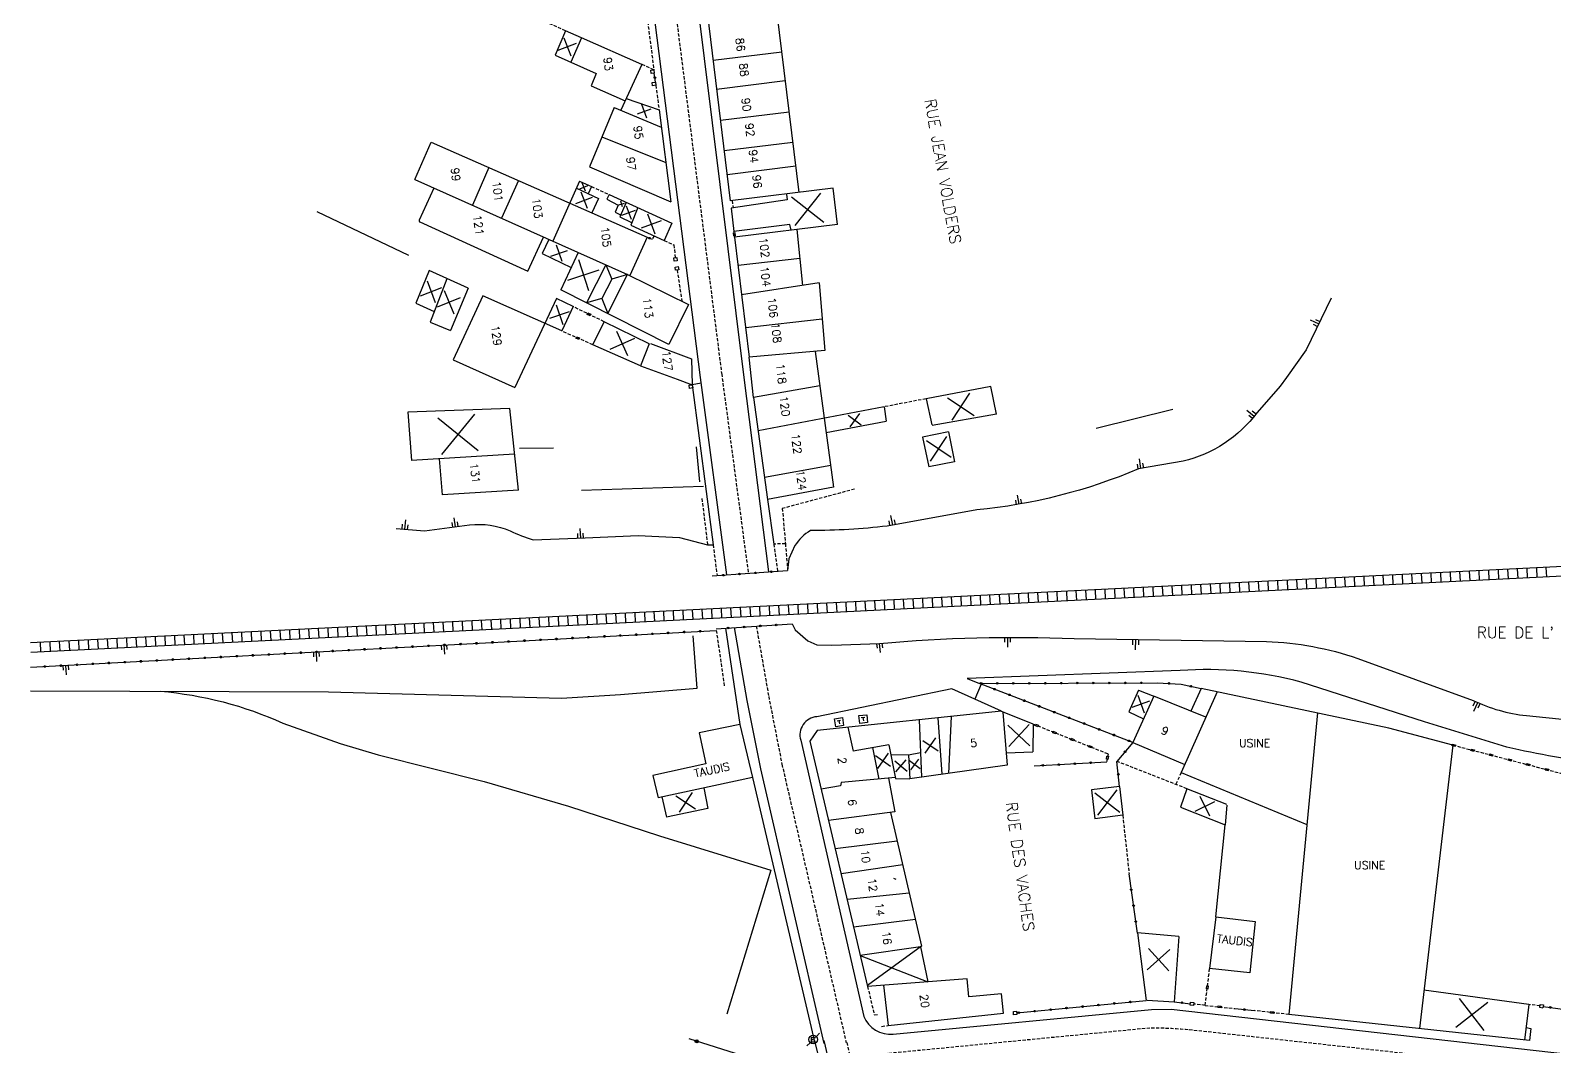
# Model space of a CAD drawing. Header units: millimetres. Extents: x 114000 to 115000, y 124000 to 125000.
# Drawn here: x 114017 to 114255, y 124570.5 to 124729.2 of the extents above; entities that cross this region are included whole.
import ezdxf
from ezdxf.enums import TextEntityAlignment as Align

# ---------------------------------------------------------------- set-up
doc = ezdxf.new("R2010")
doc.units = ezdxf.units.MM
doc.linetypes.add('DASHED', pattern=[0.75, 0.5, -0.25])
doc.layers.get('0').update_dxf_attribs({"linetype": 'CONTINUOUS'})
for name, color, linetype in [('W0001', 6, 'DASHED'), ('W0008', 7, 'CONTINUOUS'), ('W0100', 7, 'CONTINUOUS'), ('W0112', 1, 'DASHED'), ('W0211', 2, 'CONTINUOUS'), ('W0310', 3, 'CONTINUOUS'), ('W0322', 7, 'CONTINUOUS'), ('W0471', 7, 'CONTINUOUS'), ('W0700', 7, 'CONTINUOUS'), ('W0989', 7, 'CONTINUOUS'), ('W0991', 7, 'CONTINUOUS')]:
    doc.layers.add(name, color=color, linetype=linetype)
doc.styles.get("Standard").update_dxf_attribs({"font": 'romans.shx', "width": 0.85})

# ---------------------------------------------------------------- blocks, each defined once
blk = doc.blocks.new('t322o')
at = {"color": 0, "linetype": 'Continuous'}
for radius in [0.25, 0.15]:
    blk.add_circle((0, 0), radius, dxfattribs=at)
blk = doc.blocks.new('T471')
for p, q in [((-0.333334, 0.333334), (-0.333334, -0.333334)), ((-0.333334, 0.333334), (0.333334, 0.333334)), ((-0.333334, 0), (0, 0)), ((0.500001, 0.500001), (1.000002, 1.000002)), ((-0.500001, -0.500001), (-1.000002, -1.000002)), ((-0.333334, -0.333334), (0.333334, -0.333334))]:
    blk.add_line(p, q)
blk.add_ellipse((0, 0), major_axis=(0.471405, 0.471405), ratio=1, start_param=5.4977871438, end_param=11.780972451)

msp = doc.modelspace()

# ---------------------------------------------------------------- linework, layer by layer
at = {"layer": 'W0001'}
for points in [[(114129.14, 124644.6), (114125.02, 124675.44), (114117.96, 124730.93), (114115.64, 124750.08)], [(114130.37, 124636.14), (114132.3, 124625.16), (114134.37, 124614.57), (114144.4, 124571.12)], [(114144.49, 124571.11), (114152.94, 124535.67), (114159.95, 124510.19), (114166.64, 124486.32), (114171.23, 124469.95), (114174.92, 124454.6), (114177.73, 124438.91), (114180.51, 124422.15), (114183.27, 124405.53), (114185.06, 124394.74), (114186.17, 124385.81), (114186.86, 124374.05), (114188.29, 124340.88), (114192.07, 124245.58), (114193.87, 124173.39), (114194.16, 124160.56), (114194.68, 124145.56), (114195.43, 124136.5), (114196.09, 124119.91), (114198.21, 124114.41), (114199.52, 124110.54), (114203.92, 124098.7)]]:
    msp.add_lwpolyline(points, dxfattribs=at)
msp.add_lwpolyline([(114453.11, 124545.72), (114406.2, 124539.21), (114371.69, 124534.81), (114369.49, 124535.09), (114367.83, 124535.2), (114332.91, 124542.76, -0.036179), (114325.23, 124544.2), (114277.84, 124561.92), (114271.7, 124564.25, 0.017074), (114265.58, 124565.66), (114197.8, 124573.09, 0.020478), (114191.85, 124573.35), (114144.93, 124568.79, 0.455282)], format="xyb", dxfattribs=at)
at = {"layer": 'W0008'}
for points in [[(114125.77, 124644.15), (114121.65, 124675), (114114.59, 124730.52), (114112.09, 124750)], [(114118.88, 124750), (114119.75, 124745), (114128.43, 124675), (114132.26, 124644.61)], [(114121.77, 124674.1), (114120.35, 124673.87)], [(114120.35, 124673.87), (114123.62, 124648.85)], [(114195.44, 124670), (114183.46, 124667.04)], [(114132.13, 124655.94), (114133.1, 124648.96)], [(114125.54, 124635.83), (114127.8, 124620.79)], [(114126.91, 124635.92), (114128.91, 124624.53), (114131, 124613.85), (114140.9, 124570.94)], [(114165.48, 124627.1), (114164.49, 124624.73)], [(114129.75, 124612.5), (114139.51, 124570.97)]]:
    msp.add_lwpolyline(points, dxfattribs=at)
for points in [[(114444.39, 124546.01), (114448.3, 124546.41, 0.492871), (114449.95, 124547.97), (114454.49, 124574.79), (114460.94, 124618.23, 0.265429), (114459.73, 124619.77), (114448.22, 124621.47), (114444.48, 124621.6), (114435.51, 124621.4), (114377.32, 124618.7, -0.06677), (114375.17, 124619.4), (114373.52, 124619.75), (114262.52, 124614.72, -0.03231), (114247.61, 124617.24), (114234.74, 124621.2), (114215.49, 124627.39, 0.085141), (114196.59, 124629.2), (114163.31, 124627.94), (114165.24, 124627.19)], [(114037.32, 124625.98, -0.085334), (114056.42, 124620.98), (114065.37, 124617.8), (114071.28, 124616.06), (114087.84, 124611.87), (114101.02, 124608.03), (114115.23, 124603.4), (114132.65, 124598), (114125.79, 124575.52)], [(114168.67, 124622.86), (114164.5, 124624.73), (114160.92, 124626.34), (114139.83, 124622, 0.481551), (114137.31, 124618.31), (114147.14, 124575.17, 0.332921), (114151.77, 124572.42), (114192.1, 124576.24), (114195.18, 124576.28), (114265.5, 124568.33, -0.102259), (114272.84, 124566.12), (114296.85, 124557.13), (114325.2, 124546.73, 0.074822), (114335.22, 124544.49)]]:
    msp.add_lwpolyline(points, format="xyb", dxfattribs=at)
at = {"layer": 'W0008', "flags": 128}
msp.add_lwpolyline([(114181.6, 124395.07), (114174.69, 124436.66, 0.0136), (114171.09, 124456.43, 0.0086), (114168.08, 124468.76), (114155.06, 124515.2, -0.0048), (114149.86, 124534.29, -0.0059), (114145.36, 124552.72), (114140.99, 124571.4)], format="xyb", dxfattribs=at)
at = {"layer": 'W0100'}
for p, q in [((114142.59, 124621.66), (114143.82, 124621.85)), ((114142.78, 124620.43), (114142.59, 124621.66)), ((114144.01, 124620.62), (114142.78, 124620.43)), ((114142.99, 124621.37), (114143.53, 124621.46)), ((114143.26, 124621.41), (114143.34, 124620.87)), ((114143.82, 124621.85), (114144.01, 124620.62)), ((114146.37, 124622.16), (114147.61, 124622.31)), ((114146.52, 124620.91), (114146.37, 124622.16)), ((114147.76, 124621.07), (114146.52, 124620.91)), ((114146.76, 124621.85), (114147.3, 124621.92)), ((114147.03, 124621.88), (114147.1, 124621.34)), ((114147.61, 124622.31), (114147.76, 124621.07))]:
    msp.add_line(p, q, dxfattribs=at)
for points in [[(114120.92, 124746.67), (114126.29, 124702.58)], [(114131.62, 124748.01), (114137.02, 124703.9)], [(114100.58, 124729.16), (114098.94, 124725.34)], [(114103.05, 124728.07), (114100.58, 124729.16)], [(114103.05, 124728.07), (114101.38, 124724.26)], [(114112.48, 124723.9), (114103.05, 124728.07)], [(114098.94, 124725.34), (114105.38, 124722.5)], [(114134.34, 124725.83), (114123.62, 124724.51)], [(114112.48, 124723.9), (114109.2, 124716.74)], [(114105.38, 124722.5), (114104.55, 124720.55)], [(114104.55, 124720.55), (114109.87, 124718.2)], [(114134.89, 124721.32), (114124.17, 124720)], [(114110.04, 124718.56), (114115.17, 124716.8)], [(114108.17, 124717.17), (114104.32, 124707.93)], [(114108.17, 124717.17), (114115.52, 124714.09)], [(114115.17, 124716.8), (114117.02, 124702.46)], [(114135.48, 124716.46), (114124.76, 124715.15)], [(114077.04, 124705.92), (114079.59, 124711.77)], [(114079.59, 124711.77), (114113.3, 124696.94)], [(114106.26, 124712.58), (114116.23, 124708.6)], [(114136.07, 124711.7), (114125.34, 124710.39)], [(114077.04, 124705.92), (114110.24, 124691.08)], [(114088.61, 124707.8), (114086.02, 124701.91)], [(114104.32, 124707.93), (114117.02, 124702.46)], [(114136.52, 124707.99), (114125.8, 124706.66)], [(114080.02, 124704.59), (114077.71, 124699.58)], [(114093.21, 124705.78), (114090.57, 124699.87)], [(114102.76, 124705.67), (114098.6, 124696.28)], [(114102.27, 124704.56), (114105.7, 124702.97)], [(114102.76, 124705.67), (114104.61, 124704.82)], [(114104.61, 124704.82), (114104.13, 124703.7)], [(114107.39, 124703.56), (114107.01, 124702.83)], [(114107.39, 124703.56), (114117.2, 124699.09)], [(114142.38, 124704.56), (114126.29, 124702.58)], [(114135.11, 124703.66), (114135.21, 124702.74)], [(114143.05, 124698.9), (114142.38, 124704.56)], [(114105.7, 124702.97), (114104.7, 124700.73)], [(114107.01, 124702.83), (114108.79, 124701.91)], [(114108.46, 124701.17), (114108.31, 124700.84)], [(114108.79, 124701.91), (114108.46, 124701.17)], [(114110.04, 124702.35), (114109.06, 124700.11)], [(114111.85, 124701.53), (114110.75, 124698.81)], [(114135.21, 124702.74), (114126.43, 124701.47)], [(114126.43, 124701.47), (114126.87, 124697.82)], [(114077.83, 124699.29), (114094.67, 124691.63)], [(114108.31, 124700.84), (114109.18, 124700.4)], [(114109.06, 124700.11), (114110.9, 124699.2)], [(114110.75, 124698.81), (114115.99, 124696.4)], [(114117.2, 124699.09), (114115.99, 124696.4)], [(114135.63, 124698.89), (114126.87, 124697.82)], [(114143.05, 124698.9), (114126.98, 124696.93)], [(114135.79, 124698.01), (114135.63, 124698.89)], [(114094.67, 124691.63), (114097.15, 124696.93)], [(114097.98, 124696.53), (114096.93, 124694.36)], [(114113.3, 124696.94), (114110.59, 124690.92)], [(114126.98, 124696.93), (114129.27, 124678.19)], [(114136.7, 124698.12), (114137.57, 124689.39)], [(114096.93, 124694.36), (114101.45, 124692.17)], [(114102.55, 124694.52), (114099.82, 124688.7)], [(114079.28, 124691.69), (114077.19, 124686.62)], [(114085.35, 124688.93), (114079.28, 124691.69)], [(114106.84, 124692.6), (114103.87, 124686.64)], [(114106.84, 124692.6), (114107.78, 124690.35)], [(114137.15, 124693.59), (114127.52, 124692.49)], [(114082.04, 124690.43), (114079.43, 124683.66)], [(114107.78, 124690.35), (114106.23, 124687.32)], [(114107.19, 124684.97), (114110.24, 124691.08)], [(114110.24, 124691.08), (114107.78, 124690.35)], [(114110.24, 124691.08), (114119.76, 124686.42)], [(114140.18, 124689.8), (114128.08, 124687.91)], [(114140.18, 124689.8), (114141.08, 124679.19)], [(114085.35, 124688.93), (114082.62, 124682.33)], [(114087.66, 124687.73), (114083.02, 124677.76)], [(114099.98, 124682.26), (114087.66, 124687.73)], [(114099.18, 124687.34), (114092.65, 124673.43)], [(114101.75, 124686.08), (114099.18, 124687.34)], [(114116.69, 124680.16), (114099.82, 124688.7)], [(114106.23, 124687.32), (114103.87, 124686.64)], [(114106.23, 124687.32), (114107.19, 124684.97)], [(114077.19, 124686.62), (114080.07, 124685.33)], [(114101.75, 124686.08), (114099.98, 124682.26)], [(114119.76, 124686.42), (114116.69, 124680.16)], [(114079.43, 124683.66), (114082.62, 124682.33)], [(114104.84, 124680.11), (114106.58, 124683.71)], [(114113.62, 124680.26), (114106.58, 124683.71)], [(114140.66, 124684.09), (114128.71, 124682.75)], [(114112.29, 124676.8), (114104.84, 124680.11)], [(114113.62, 124680.26), (114112.29, 124676.8)], [(114113.83, 124680.31), (114120.23, 124677.91)], [(114083.02, 124677.76), (114092.65, 124673.43)], [(114120.23, 124677.91), (114120.35, 124673.87)], [(114141.08, 124679.19), (114129.27, 124678.19)], [(114129.92, 124671.87), (114129.27, 124678.19)], [(114139.56, 124679.06), (114142.45, 124657.85)], [(114112.29, 124676.8), (114118.02, 124674.72)], [(114118.02, 124674.72), (114120.35, 124673.87)], [(114140.29, 124673.67), (114129.92, 124671.87)], [(114167.01, 124673.59), (114156.88, 124671.66)], [(114167.91, 124669.24), (114167.01, 124673.59)], [(114091.86, 124670.16), (114075.96, 124669.57)], [(114093.2, 124657.39), (114091.86, 124670.16)], [(114129.92, 124671.87), (114132.13, 124655.94)], [(114150.32, 124670.41), (114130.65, 124666.67)], [(114150.32, 124670.41), (114150.66, 124668.19)], [(114156.88, 124671.66), (114157.8, 124667.58)], [(114075.96, 124669.57), (114076.52, 124662.03)], [(114150.67, 124668.12), (114141.29, 124666.37)], [(114167.91, 124669.24), (114157.82, 124667.48)], [(114160.38, 124666.49), (114156.35, 124665.68)], [(114156.35, 124665.68), (114157.3, 124661.03)], [(114160.38, 124666.49), (114161.32, 124661.83)], [(114092.61, 124663.02), (114076.52, 124662.03)], [(114081.36, 124656.68), (114080.91, 124662.3)], [(114141.99, 124661.22), (114131.65, 124659.39)], [(114161.32, 124661.83), (114157.3, 124661.03)], [(114093.2, 124657.39), (114081.36, 124656.68)], [(114142.45, 124657.85), (114132.13, 124655.94)], [(114190.06, 124626.13), (114188.54, 124622.75)], [(114192.47, 124625.2), (114189.19, 124617.99)], [(114190.06, 124626.13), (114192.47, 124625.2)], [(114200.57, 124621.92), (114192.47, 124625.2)], [(114202.33, 124625.88), (114196.71, 124613.26)], [(114199.83, 124626.41), (114198.24, 124622.86)], [(114229.15, 124620.23), (114199.83, 124626.41)], [(114168.67, 124622.86), (114139.86, 124619.84)], [(114173.61, 124620.85), (114168.57, 124622.85)], [(114168.88, 124622.72), (114169.57, 124614.4)], [(114188.54, 124622.75), (114190.85, 124621.65)], [(114218.01, 124622.58), (114213.57, 124575.48)], [(114127.8, 124620.79), (114121.45, 124619.48)], [(114127.8, 124620.79), (114129.75, 124612.5)], [(114144.65, 124620.34), (114145.5, 124616.62)], [(114155.79, 124621.51), (114156.17, 124612.56)], [(114158.72, 124621.81), (114159.35, 124613)], [(114160.79, 124622.03), (114160.41, 124613.14)], [(114173.61, 124620.85), (114173.56, 124616.53)], [(114239.14, 124617.57), (114229.15, 124620.23)], [(114121.45, 124619.48), (114122.47, 124614.65)], [(114139.86, 124619.84), (114138.73, 124618.18)], [(114138.73, 124618.18), (114147.75, 124579.86)], [(114189.19, 124617.99), (114197.28, 124614.53)], [(114151.05, 124617.62), (114145.5, 124616.62)], [(114148.52, 124617.17), (114149.52, 124612.25)], [(114151.05, 124617.62), (114152.13, 124612.33)], [(114154.15, 124616), (114151.38, 124616.03)], [(114156.01, 124616.33), (114154.15, 124616)], [(114154.15, 124616), (114154.36, 124612.31)], [(114169.41, 124616.37), (114173.56, 124616.53)], [(114239.14, 124617.57), (114233.93, 124573.27)], [(114122.47, 124614.65), (114114.23, 124612.8)], [(114169.57, 124614.4), (114154.36, 124612.31)], [(114196.71, 124613.26), (114216.37, 124605.15)], [(114114.23, 124612.8), (114115.02, 124609.33)], [(114129.75, 124612.5), (114115.02, 124609.33)], [(114122.17, 124610.87), (114122.81, 124607.66)], [(114143.5, 124611.19), (114140.49, 124610.69)], [(114143.64, 124611.7), (114143.5, 124611.19)], [(114152.1, 124612.49), (114143.64, 124611.7)], [(114151, 124612.39), (114152.02, 124607.12)], [(114152.13, 124612.33), (114154.36, 124612.31)], [(114187.12, 124611.09), (114182.7, 124610.55)], [(114187.12, 124611.09), (114187.6, 124606.61)], [(114197.61, 124610.74), (114196.61, 124607.88)], [(114203.84, 124608.29), (114197.61, 124610.74)], [(114115.61, 124609.46), (114116.34, 124606.29)], [(114182.7, 124610.55), (114183.26, 124606.06)], [(114122.81, 124607.66), (114116.34, 124606.29)], [(114152.02, 124607.12), (114141.64, 124605.8)], [(114151.34, 124607.03), (114156.19, 124586.12)], [(114187.6, 124606.61), (114183.26, 124606.06)], [(114196.61, 124607.88), (114203.59, 124605.09)], [(114203.84, 124608.17), (114203.59, 124605.09)], [(114142.67, 124601.41), (114152.37, 124602.6)], [(114153.23, 124598.86), (114143.6, 124597.46)], [(114151.79, 124596.76), (114152.18, 124596.6)], [(114154.26, 124594.43), (114144.55, 124593.45)], [(114155.21, 124590.33), (114145.57, 124589.1)], [(114202.16, 124590.71), (114201.17, 124582.63)], [(114202.16, 124590.71), (114208.31, 124590.02)], [(114208.31, 124590.02), (114207.46, 124581.97)], [(114189.89, 124588.22), (114191.27, 124577.68)], [(114196.37, 124587.67), (114189.89, 124588.22)], [(114196.37, 124587.67), (114195.62, 124577.47)], [(114156.02, 124586.03), (114146.61, 124584.69)], [(114146.61, 124584.69), (114157.15, 124580.56)], [(114156.19, 124586.12), (114147.72, 124579.98)], [(114156.02, 124586.03), (114157.15, 124580.56)], [(114207.46, 124581.97), (114201.17, 124582.63)], [(114163.29, 124581.02), (114147.75, 124579.86)], [(114150.23, 124580.04), (114150.98, 124573.73)], [(114163.58, 124578.25), (114163.29, 124581.02)], [(114168.69, 124578.71), (114163.58, 124578.25)], [(114168.96, 124575.7), (114168.69, 124578.71)], [(114191.43, 124577.69), (114195.62, 124577.47)], [(114251.04, 124577.04), (114234.64, 124579.27)], [(114150.98, 124573.73), (114168.96, 124575.7)], [(114251.12, 124571.4), (114213.57, 124575.48)], [(114251.04, 124577.04), (114250.35, 124571.48)], [(114250.59, 124573.44), (114251.34, 124573.28)], [(114251.34, 124573.28), (114251.12, 124571.4)]]:
    msp.add_lwpolyline(points, dxfattribs=at)
msp.add_arc((114077.91, 124699.49), 0.217, 155.6027, 248.5582, dxfattribs=at)
at = {"layer": 'W0112'}
for p, q in [((114113.87, 124723), (114114.37, 124723.06)), ((114113.94, 124722.5), (114113.87, 124723)), ((114114.43, 124722.56), (114113.94, 124722.5)), ((114114.37, 124723.06), (114114.43, 124722.56)), ((114114.12, 124721.07), (114114.62, 124721.13)), ((114114.18, 124720.57), (114114.12, 124721.07)), ((114114.68, 124720.64), (114114.18, 124720.57)), ((114114.62, 124721.13), (114114.68, 124720.64)), ((114126.78, 124697.6), (114127.02, 124697.63)), ((114126.84, 124697.1), (114126.78, 124697.6)), ((114127.08, 124697.13), (114126.84, 124697.1)), ((114127.02, 124697.63), (114127.08, 124697.13)), ((114117.47, 124693.67), (114117.97, 124693.73)), ((114117.53, 124693.18), (114117.47, 124693.67)), ((114118.03, 124693.24), (114117.53, 124693.18)), ((114117.69, 124692.25), (114118.18, 124692.32)), ((114117.76, 124691.75), (114117.69, 124692.25)), ((114118.25, 124691.83), (114117.76, 124691.75)), ((114117.97, 124693.73), (114118.03, 124693.24)), ((114118.18, 124692.32), (114118.25, 124691.83)), ((114103.95, 124684.86), (114104.06, 124685.09)), ((114104.4, 124684.64), (114103.95, 124684.86)), ((114104.06, 124685.09), (114104.51, 124684.87)), ((114104.51, 124684.87), (114104.4, 124684.64)), ((114102.19, 124681.14), (114102.3, 124681.37)), ((114102.65, 124680.94), (114102.19, 124681.14)), ((114102.3, 124681.37), (114102.75, 124681.17)), ((114102.75, 124681.17), (114102.65, 124680.94)), ((114119.86, 124673.79), (114120.35, 124673.87)), ((114119.94, 124673.29), (114119.86, 124673.79)), ((114120.43, 124673.37), (114119.94, 124673.29)), ((114120.35, 124673.87), (114120.43, 124673.37)), ((114173.87, 124620.61), (114173.96, 124620.84)), ((114174.34, 124620.42), (114173.87, 124620.61)), ((114173.96, 124620.84), (114174.43, 124620.66)), ((114174.43, 124620.66), (114174.34, 124620.42)), ((114176.66, 124619.5), (114176.75, 124619.73)), ((114177.13, 124619.32), (114176.66, 124619.5)), ((114176.75, 124619.73), (114177.22, 124619.55)), ((114177.22, 124619.55), (114177.13, 124619.32)), ((114179.45, 124618.4), (114179.54, 124618.63)), ((114179.91, 124618.21), (114179.45, 124618.4)), ((114179.54, 124618.63), (114180.01, 124618.44)), ((114180.01, 124618.44), (114179.91, 124618.21)), ((114182.24, 124617.29), (114182.33, 124617.52)), ((114182.7, 124617.11), (114182.24, 124617.29)), ((114182.33, 124617.52), (114182.79, 124617.34)), ((114182.79, 124617.34), (114182.7, 124617.11)), ((114185.04, 124615.36), (114185.12, 124615.85)), ((114185.12, 124615.85), (114185.37, 124615.81)), ((114185.37, 124615.81), (114185.29, 124615.32)), ((114239.07, 124617.45), (114239.13, 124617.7)), ((114239.55, 124617.33), (114239.07, 124617.45)), ((114239.13, 124617.7), (114239.62, 124617.57)), ((114239.62, 124617.57), (114239.55, 124617.33)), ((114241.97, 124616.7), (114242.04, 124616.94)), ((114242.46, 124616.57), (114241.97, 124616.7)), ((114242.04, 124616.94), (114242.52, 124616.81)), ((114242.52, 124616.81), (114242.46, 124616.57)), ((114244.88, 124615.94), (114244.94, 124616.18)), ((114245.36, 124615.81), (114244.88, 124615.94)), ((114244.94, 124616.18), (114245.42, 124616.06)), ((114245.42, 124616.06), (114245.36, 124615.81)), ((114247.78, 124615.18), (114247.84, 124615.43)), ((114247.84, 124615.43), (114248.33, 124615.3)), ((114185.29, 124615.32), (114185.04, 124615.36)), ((114248.26, 124615.06), (114247.78, 124615.18)), ((114248.33, 124615.3), (114248.26, 124615.06)), ((114250.68, 124614.43), (114250.74, 124614.67)), ((114251.16, 124614.3), (114250.68, 124614.43)), ((114250.74, 124614.67), (114251.23, 124614.54)), ((114251.23, 124614.54), (114251.16, 124614.3)), ((114253.58, 124613.67), (114253.65, 124613.91)), ((114254.07, 124613.54), (114253.58, 124613.67)), ((114253.65, 124613.91), (114254.13, 124613.79)), ((114254.13, 124613.79), (114254.07, 124613.54)), ((114200.66, 124579.46), (114200.72, 124579.96)), ((114200.72, 124579.96), (114200.97, 124579.93)), ((114200.97, 124579.93), (114200.91, 124579.43)), ((114198.14, 124576.91), (114198.2, 124577.4)), ((114198.2, 124577.4), (114198.69, 124577.35)), ((114198.69, 124577.35), (114198.64, 124576.85)), ((114200.91, 124579.43), (114200.66, 124579.46)), ((114170.52, 124575.92), (114171.01, 124575.97)), ((114170.56, 124575.42), (114170.52, 124575.92)), ((114171.06, 124575.47), (114170.56, 124575.42)), ((114171.01, 124575.97), (114171.06, 124575.47)), ((114198.64, 124576.85), (114198.14, 124576.91)), ((114202.48, 124576.56), (114202.51, 124576.81)), ((114202.98, 124576.51), (114202.48, 124576.56)), ((114202.51, 124576.81), (114203, 124576.75)), ((114203, 124576.75), (114202.98, 124576.51)), ((114210.69, 124575.67), (114210.71, 124575.92)), ((114211.18, 124575.61), (114210.69, 124575.67)), ((114210.71, 124575.92), (114211.21, 124575.86)), ((114211.21, 124575.86), (114211.18, 124575.61)), ((114252.75, 124576.55), (114252.82, 124577.05)), ((114253.24, 124576.48), (114252.75, 124576.55)), ((114252.82, 124577.05), (114253.31, 124576.98)), ((114253.31, 124576.98), (114253.24, 124576.48))]:
    msp.add_line(p, q, dxfattribs=at)
for points in [[(114110.69, 124750), (114111.39, 124746.2), (114114.37, 124723.06)], [(114100.58, 124729.16), (114089.48, 124734.07)], [(114114.37, 124723.06), (114112.48, 124723.9)], [(114114.68, 124720.64), (114115.17, 124716.8)], [(114104.61, 124704.82), (114107.39, 124703.56)], [(114126.58, 124702.61), (114126.73, 124701.51)], [(114114.42, 124697.12), (114114.09, 124696.59)], [(114115.99, 124696.4), (114117.48, 124695.71), (114117.72, 124693.7)], [(114126.98, 124696.93), (114126.87, 124697.82)], [(114118.01, 124691.79), (114118.72, 124686.97)], [(114106.58, 124683.71), (114101.75, 124686.08)], [(114104.84, 124680.11), (114099.98, 124682.26)], [(114156.88, 124671.66), (114150.32, 124670.41)], [(114121.86, 124656.08), (114122.76, 124648.87)], [(114145.72, 124657.55), (114134.43, 124654.53), (114134.91, 124649.03), (114135.25, 124645.06)], [(114123.62, 124648.85), (114124.24, 124644.04)], [(114134.91, 124649.03), (114133.1, 124648.96), (114133.69, 124644.71)], [(114124.11, 124635.49), (114125.4, 124626.64)], [(114173.61, 124620.85), (114185.3, 124616.21)], [(114185.3, 124616.21), (114185.1, 124614.93)], [(114239.14, 124617.57), (114256.76, 124612.97)], [(114197.61, 124610.74), (114186.69, 124615.02)], [(114196.71, 124613.26), (114195.89, 124611.41)], [(114187.6, 124606.61), (114188.6, 124597.43)], [(114200.47, 124576.9), (114201.17, 124582.63)], [(114147.75, 124579.86), (114148.79, 124575.42), (114149.5, 124575.5)], [(114200.47, 124576.9), (114198.67, 124577.1)], [(114200.47, 124576.9), (114205.13, 124576.4)], [(114213.57, 124575.48), (114208.19, 124576.07)], [(114252.78, 124576.8), (114251.04, 124577.04)], [(114149.94, 124573.62), (114150.98, 124573.73)]]:
    msp.add_lwpolyline(points, dxfattribs=at)
at = {"layer": 'W0211'}
for p, q in [((114216.88, 124684.01), (114218.21, 124683.37)), ((114217.36, 124683.3), (114218.03, 124682.98)), ((114217.73, 124684.07), (114218.4, 124683.75)), ((114206.97, 124669.9), (114208.15, 124668.96)), ((114207.29, 124669.09), (114207.88, 124668.62)), ((114207.83, 124669.77), (114208.42, 124669.3)), ((114189.84, 124661.45), (114189.97, 124660.71)), ((114190.15, 124662.26), (114190.4, 124660.78)), ((114190.7, 124661.6), (114190.82, 124660.85)), ((114171.12, 124656.59), (114171.36, 124655.19)), ((114171.65, 124655.96), (114171.77, 124655.26)), ((114170.84, 124655.82), (114170.96, 124655.12)), ((114075.07, 124652.07), (114075, 124651.34)), ((114075.56, 124652.77), (114075.42, 124651.3)), ((114075.92, 124651.99), (114075.85, 124651.26)), ((114082.82, 124652.32), (114082.92, 124651.6)), ((114083.14, 124653.09), (114083.34, 124651.66)), ((114083.65, 124652.43), (114083.75, 124651.72)), ((114102.83, 124651.38), (114102.89, 124649.89)), ((114151.05, 124652.61), (114151.18, 124651.85)), ((114151.35, 124653.44), (114151.62, 124651.93)), ((114151.92, 124652.76), (114152.05, 124652.01)), ((114102.43, 124650.62), (114102.46, 124649.88)), ((114103.29, 124650.65), (114103.31, 124649.91)), ((114061.28, 124631.35), (114061.24, 124632.1)), ((114061.75, 124630.61), (114061.67, 124632.13)), ((114062.15, 124631.39), (114062.11, 124632.15)), ((114081.25, 124632.45), (114081.19, 124633.18)), ((114081.73, 124631.76), (114081.61, 124633.21)), ((114082.09, 124632.52), (114082.03, 124633.24)), ((114149.28, 124632.69), (114149.21, 124633.4)), ((114149.76, 124632.01), (114149.63, 124633.44)), ((114150.11, 124632.76), (114150.04, 124633.48)), ((114169.21, 124633.63), (114169.21, 124634.39)), ((114169.65, 124632.87), (114169.65, 124634.39)), ((114170.09, 124633.63), (114170.09, 124634.39)), ((114189.17, 124633.25), (114189.18, 124634.06)), ((114189.62, 124632.42), (114189.65, 124634.05)), ((114190.11, 124633.23), (114190.12, 124634.05)), ((114022.14, 124629.26), (114022.1, 124630)), ((114022.61, 124628.55), (114022.53, 124630.02)), ((114022.99, 124629.31), (114022.95, 124630.04)), ((114242.34, 124623.71), (114242.65, 124624.39)), ((114242.43, 124622.85), (114243.04, 124624.22)), ((114243.13, 124623.36), (114243.43, 124624.04))]:
    msp.add_line(p, q, dxfattribs=at)
for points in [[(114220.15, 124687.39), (114216.27, 124679.34), (114213.19, 124674.99), (114212.21, 124673.64), (114208.58, 124669.52, -0.175623), (114197.02, 124661.9), (114190.06, 124660.72, -0.077346), (114164.8, 124654.31), (114150.8, 124651.78, -0.028136), (114138.84, 124651.07, 0.127435), (114136.41, 124648.72), (114135.47, 124646.68), (114135.22, 124644.82)], [(114074.12, 124651.42), (114078.53, 124651.01), (114085.57, 124651.96, -0.133382), (114091.92, 124651.03, 0.037555), (114095.51, 124649.63), (114103.65, 124649.92), (114111.94, 124650.33), (114118.39, 124649.97), (114122.76, 124648.87), (114123.62, 124648.85)], [(114135.96, 124636.5), (114136.42, 124635.59), (114138.41, 124633.84), (114139.82, 124633.23), (114142.14, 124633.15), (114149.63, 124633.44, -0.033301), (114180.04, 124634.19), (114210.05, 124633.76, -0.072441), (114224.31, 124631.11), (114242.33, 124624.55, 0.089512), (114250.65, 124622.18), (114257.22, 124621.53), (114277.84, 124621.47), (114284.62, 124622.02), (114286.17, 124621.78)]]:
    msp.add_lwpolyline(points, format="xyb", dxfattribs=at)
msp.add_lwpolyline([(114017, 124626.05), (114063.55, 124625.9), (114099.95, 124624.91), (114109.14, 124625.46), (114121.13, 124626.46), (114120.53, 124634.65)], dxfattribs=at)
at = {"layer": 'W0310'}
for points in [[(114076.12, 124694.07), (114061.76, 124700.89)], [(114093.4, 124663.94), (114098.71, 124663.98)], [(114121.56, 124658.71), (114121.03, 124664.16)], [(114103.09, 124657.41), (114122.14, 124658)], [(114202.16, 124590.71), (114203.59, 124605.09)]]:
    msp.add_lwpolyline(points, dxfattribs=at)
at = {"layer": 'W0322'}
for points in [[(114114.62, 124721.13), (114114.43, 124722.56)], [(114113.3, 124696.94), (114114.09, 124696.59)], [(114123.49, 124643.99), (114135.22, 124644.82)], [(114017, 124629.72), (114124.11, 124635.49)], [(114124.08, 124635.74), (114135.96, 124636.5)], [(114165.24, 124627.19), (114193, 124627.3)], [(114193, 124627.3), (114196.75, 124627.06)], [(114189.19, 124617.99), (114165.24, 124627.19)], [(114196.75, 124627.06), (114199.83, 124626.41)], [(114189.19, 124617.99), (114186.69, 124615.02)], [(114173.78, 124614.31), (114185.1, 124614.93)], [(114187.12, 124611.09), (114186.69, 124615.02)], [(114189.89, 124588.19), (114188.6, 124597.43)], [(114171.04, 124575.72), (114191.27, 124577.68)], [(114195.62, 124577.47), (114198.17, 124577.15)], [(114205.13, 124576.4), (114208.19, 124576.07)], [(114253.28, 124576.73), (114259.36, 124575.9)], [(114136.31, 124566.46), (114119.87, 124571.65)]]:
    msp.add_lwpolyline(points, dxfattribs=at)
at = {"layer": 'W0322', "flags": 128}
msp.add_lwpolyline([(114140.95, 124565.5), (114139.46, 124571.53)], dxfattribs=at)
at = {"layer": 'W0322'}
for centre, major_axis, start_param, end_param in [((114114.53, 124721.83), (-0.0884, 0.0884), -0.6574837624244834, 5.625701544755103), ((114114.53, 124721.83), (-0.0532, 0.0532), -0.6574837624583465, 5.62570154472124), ((114113.68, 124696.77), (-0.0884, 0.0884), 3.512576, 9.795761), ((114113.68, 124696.77), (0.0532, 0.0532), 5.083372, 11.366557), ((114125.24, 124644.11), (-0.0884, 0.0884), 3.997667395903106, 10.28085270308269), ((114125.24, 124644.11), (0.0532, 0.0532), 5.568464, 11.851649), ((114127.73, 124644.29), (-0.0884, 0.0884), 3.997667395903106, 10.28085270308269), ((114127.73, 124644.29), (0.0532, 0.0532), 5.568464, 11.851649), ((114130.23, 124644.47), (-0.0884, 0.0884), 3.997667395903106, 10.28085270308269), ((114130.23, 124644.47), (0.0532, 0.0532), 5.568464, 11.851649), ((114132.72, 124644.64), (-0.0884, 0.0884), 3.997667395903106, 10.28085270308269), ((114132.72, 124644.64), (0.0532, 0.0532), 5.568464, 11.851649), ((114104.14, 124634.41), (0.0884, 0.0884), 5.551582418323171, 11.83476772550276), ((114104.14, 124634.41), (-0.0532, 0.0532), 3.980786, 10.263971), ((114106.64, 124634.55), (0.0884, 0.0884), 5.551582418323171, 11.83476772550276), ((114106.64, 124634.55), (-0.0532, 0.0532), 3.980786, 10.263971), ((114109.13, 124634.68), (0.0884, 0.0884), 5.551582418323171, 11.83476772550276), ((114109.13, 124634.68), (-0.0532, 0.0532), 3.980786, 10.263971), ((114111.63, 124634.82), (0.0884, 0.0884), 5.551582418323171, 11.83476772550276), ((114111.63, 124634.82), (-0.0532, 0.0532), 3.980786, 10.263971), ((114114.13, 124634.95), (0.0884, 0.0884), 5.551582418323171, 11.83476772550276), ((114114.13, 124634.95), (-0.0532, 0.0532), 3.980786, 10.263971), ((114116.62, 124635.09), (0.0884, 0.0884), 5.551582418323171, 11.83476772550276), ((114116.62, 124635.09), (-0.0532, 0.0532), 3.980786, 10.263971), ((114119.12, 124635.22), (0.0884, 0.0884), 5.551582418323171, 11.83476772550276), ((114119.12, 124635.22), (-0.0532, 0.0532), 3.980786, 10.263971), ((114121.62, 124635.35), (0.0884, 0.0884), 5.551582418323171, 11.83476772550276), ((114121.62, 124635.35), (-0.0532, 0.0532), 3.980786, 10.263971), ((114125.98, 124635.86), (0.0884, 0.0884), 5.561522438185547, 11.84470774536513), ((114125.98, 124635.86), (-0.0532, 0.0532), 3.990726, 10.273911), ((114128.47, 124636.02), (0.0884, 0.0884), 5.561522438185547, 11.84470774536513), ((114128.47, 124636.02), (-0.0532, 0.0532), 3.990726, 10.273911), ((114130.97, 124636.18), (0.0884, 0.0884), 5.561522438185547, 11.84470774536513), ((114130.97, 124636.18), (-0.0532, 0.0532), 3.990726, 10.273911), ((114133.46, 124636.34), (0.0884, 0.0884), 5.561522438185547, 11.84470774536513), ((114133.46, 124636.34), (-0.0532, 0.0532), 3.990726, 10.273911), ((114059.21, 124631.99), (0.0884, 0.0884), 5.551582418323171, 11.83476772550276), ((114059.21, 124631.99), (-0.0532, 0.0532), 3.980786, 10.263971), ((114061.7, 124632.13), (0.0884, 0.0884), 5.551582418323171, 11.83476772550276), ((114061.7, 124632.13), (-0.0532, 0.0532), 3.980786, 10.263971), ((114064.2, 124632.26), (0.0884, 0.0884), 5.551582418323171, 11.83476772550276), ((114064.2, 124632.26), (-0.0532, 0.0532), 3.980786, 10.263971), ((114066.7, 124632.4), (0.0884, 0.0884), 5.551582418323171, 11.83476772550276), ((114066.7, 124632.4), (-0.0532, 0.0532), 3.980786, 10.263971), ((114069.19, 124632.53), (0.0884, 0.0884), 5.551582418323171, 11.83476772550276), ((114069.19, 124632.53), (-0.0532, 0.0532), 3.980786, 10.263971), ((114071.69, 124632.67), (0.0884, 0.0884), 5.551582418323171, 11.83476772550276), ((114071.69, 124632.67), (-0.0532, 0.0532), 3.980786, 10.263971), ((114074.18, 124632.8), (0.0884, 0.0884), 5.551582418323171, 11.83476772550276), ((114074.18, 124632.8), (-0.0532, 0.0532), 3.980786, 10.263971), ((114076.68, 124632.93), (0.0884, 0.0884), 5.551582418323171, 11.83476772550276), ((114076.68, 124632.93), (-0.0532, 0.0532), 3.980786, 10.263971), ((114079.18, 124633.07), (0.0884, 0.0884), 5.551582418323171, 11.83476772550276), ((114079.18, 124633.07), (-0.0532, 0.0532), 3.980786, 10.263971), ((114081.67, 124633.2), (0.0884, 0.0884), 5.551582418323171, 11.83476772550276), ((114081.67, 124633.2), (-0.0532, 0.0532), 3.980786, 10.263971), ((114084.17, 124633.34), (0.0884, 0.0884), 5.551582418323171, 11.83476772550276), ((114084.17, 124633.34), (-0.0532, 0.0532), 3.980786, 10.263971), ((114086.67, 124633.47), (0.0884, 0.0884), 5.551582418323171, 11.83476772550276), ((114086.67, 124633.47), (-0.0532, 0.0532), 3.980786, 10.263971), ((114089.16, 124633.61), (0.0884, 0.0884), 5.551582418323171, 11.83476772550276), ((114089.16, 124633.61), (-0.0532, 0.0532), 3.980786, 10.263971), ((114091.66, 124633.74), (0.0884, 0.0884), 5.551582418323171, 11.83476772550276), ((114091.66, 124633.74), (-0.0532, 0.0532), 3.980786, 10.263971), ((114094.16, 124633.88), (0.0884, 0.0884), 5.551582418323171, 11.83476772550276), ((114094.16, 124633.88), (-0.0532, 0.0532), 3.980786, 10.263971), ((114096.65, 124634.01), (0.0884, 0.0884), 5.551582418323171, 11.83476772550276), ((114096.65, 124634.01), (-0.0532, 0.0532), 3.980786, 10.263971), ((114099.15, 124634.14), (0.0884, 0.0884), 5.551582418323171, 11.83476772550276), ((114099.15, 124634.14), (-0.0532, 0.0532), 3.980786, 10.263971), ((114101.65, 124634.28), (0.0884, 0.0884), 5.551582418323171, 11.83476772550276), ((114101.65, 124634.28), (-0.0532, 0.0532), 3.980786, 10.263971), ((114019.26, 124629.84), (0.0884, 0.0884), 5.551582418323171, 11.83476772550276), ((114019.26, 124629.84), (-0.0532, 0.0532), 3.980786, 10.263971), ((114021.76, 124629.98), (0.0884, 0.0884), 5.551582418323171, 11.83476772550276), ((114021.76, 124629.98), (-0.0532, 0.0532), 3.980786, 10.263971), ((114024.26, 124630.11), (0.0884, 0.0884), 5.551582418323171, 11.83476772550276), ((114024.26, 124630.11), (-0.0532, 0.0532), 3.980786, 10.263971), ((114026.75, 124630.25), (0.0884, 0.0884), 5.551582418323171, 11.83476772550276), ((114026.75, 124630.25), (-0.0532, 0.0532), 3.980786, 10.263971), ((114029.25, 124630.38), (0.0884, 0.0884), 5.551582418323171, 11.83476772550276), ((114029.25, 124630.38), (-0.0532, 0.0532), 3.980786, 10.263971), ((114031.75, 124630.52), (0.0884, 0.0884), 5.551582418323171, 11.83476772550276), ((114031.75, 124630.52), (-0.0532, 0.0532), 3.980786, 10.263971), ((114034.24, 124630.65), (0.0884, 0.0884), 5.551582418323171, 11.83476772550276), ((114034.24, 124630.65), (-0.0532, 0.0532), 3.980786, 10.263971), ((114036.74, 124630.78), (0.0884, 0.0884), 5.551582418323171, 11.83476772550276), ((114036.74, 124630.78), (-0.0532, 0.0532), 3.980786, 10.263971), ((114039.24, 124630.92), (0.0884, 0.0884), 5.551582418323171, 11.83476772550276), ((114039.24, 124630.92), (-0.0532, 0.0532), 3.980786, 10.263971), ((114041.73, 124631.05), (0.0884, 0.0884), 5.551582418323171, 11.83476772550276), ((114041.73, 124631.05), (-0.0532, 0.0532), 3.980786, 10.263971), ((114044.23, 124631.19), (0.0884, 0.0884), 5.551582418323171, 11.83476772550276), ((114044.23, 124631.19), (-0.0532, 0.0532), 3.980786, 10.263971), ((114046.72, 124631.32), (0.0884, 0.0884), 5.551582418323171, 11.83476772550276), ((114046.72, 124631.32), (-0.0532, 0.0532), 3.980786, 10.263971), ((114049.22, 124631.46), (0.0884, 0.0884), 5.551582418323171, 11.83476772550276), ((114049.22, 124631.46), (-0.0532, 0.0532), 3.980786, 10.263971), ((114051.72, 124631.59), (0.0884, 0.0884), 5.551582418323171, 11.83476772550276), ((114051.72, 124631.59), (-0.0532, 0.0532), 3.980786, 10.263971), ((114054.21, 124631.72), (0.0884, 0.0884), 5.551582418323171, 11.83476772550276), ((114054.21, 124631.72), (-0.0532, 0.0532), 3.980786, 10.263971), ((114056.71, 124631.86), (0.0884, 0.0884), 5.551582418323171, 11.83476772550276), ((114056.71, 124631.86), (-0.0532, 0.0532), 3.980786, 10.263971), ((114165.5, 124627.19), (0.0884, 0.0884), 5.501876, 11.785061), ((114168, 124627.2), (0.0884, 0.0884), 5.501876, 11.785061), ((114170.5, 124627.21), (0.0884, 0.0884), 5.501876, 11.785061), ((114173, 124627.22), (0.0884, 0.0884), 5.501876, 11.785061), ((114173, 124627.22), (-0.0532, 0.0532), 3.93108, 10.214265), ((114175.5, 124627.23), (0.0884, 0.0884), 5.501876, 11.785061), ((114175.5, 124627.23), (-0.0532, 0.0532), 3.93108, 10.214265), ((114178, 124627.24), (0.0884, 0.0884), 5.501876, 11.785061), ((114178, 124627.24), (-0.0532, 0.0532), 3.93108, 10.214265), ((114180.5, 124627.25), (0.0884, 0.0884), 5.501876, 11.785061), ((114180.5, 124627.25), (-0.0532, 0.0532), 3.93108, 10.214265), ((114183, 124627.26), (0.0884, 0.0884), 5.501876, 11.785061), ((114183, 124627.26), (-0.0532, 0.0532), 3.93108, 10.214265), ((114185.5, 124627.27), (0.0884, 0.0884), 5.501876, 11.785061), ((114185.5, 124627.27), (-0.0532, 0.0532), 3.93108, 10.214265), ((114188, 124627.28), (0.0884, 0.0884), 5.501876, 11.785061), ((114188, 124627.28), (-0.0532, 0.0532), 3.93108, 10.214265), ((114190.5, 124627.29), (0.0884, 0.0884), 5.501876, 11.785061), ((114190.5, 124627.29), (-0.0532, 0.0532), 3.93108, 10.214265), ((114194.83, 124627.19), (-0.0884, 0.0884), 3.862621, 10.145806), ((114165.5, 124627.19), (-0.0532, 0.0532), 3.93108, 10.214265), ((114167.57, 124626.29), (0.0884, 0.0884), 1.989777266985162, 8.272962574164747), ((114167.57, 124626.29), (0.0532, 0.0532), 1.989777267070975, 8.272962574250561), ((114168, 124627.2), (-0.0532, 0.0532), 3.93108, 10.214265), ((114169.9, 124625.4), (0.0884, 0.0884), 1.989777266985162, 8.272962574164747), ((114169.9, 124625.4), (0.0532, 0.0532), 1.989777267070975, 8.272962574250561), ((114170.5, 124627.21), (-0.0532, 0.0532), 3.93108, 10.214265), ((114194.83, 124627.19), (0.0532, 0.0532), 5.433417, 11.716602), ((114198.25, 124626.75), (-0.0884, 0.0884), 3.719097, 10.002282), ((114198.25, 124626.75), (0.0532, 0.0532), 5.289893226107433, 11.57307853328702), ((114172.24, 124624.5), (0.0884, 0.0884), 1.989777266985162, 8.272962574164747), ((114172.24, 124624.5), (0.0532, 0.0532), 1.989777267070975, 8.272962574250561), ((114174.57, 124623.61), (0.0884, 0.0884), 1.989777266985162, 8.272962574164747), ((114174.57, 124623.61), (0.0532, 0.0532), 1.989777267070975, 8.272962574250561), ((114176.91, 124622.71), (0.0884, 0.0884), 1.989777266985162, 8.272962574164747), ((114176.91, 124622.71), (0.0532, 0.0532), 1.989777267070975, 8.272962574250561), ((114179.24, 124621.82), (0.0884, 0.0884), 1.989777266985162, 8.272962574164747), ((114179.24, 124621.82), (0.0532, 0.0532), 1.989777267070975, 8.272962574250561), ((114181.57, 124620.92), (0.0884, 0.0884), 1.989777266985162, 8.272962574164747), ((114181.57, 124620.92), (0.0532, 0.0532), 1.989777267070975, 8.272962574250561), ((114183.91, 124620.02), (0.0884, 0.0884), 1.989777266985162, 8.272962574164747), ((114183.91, 124620.02), (0.0532, 0.0532), 1.989777267070975, 8.272962574250561), ((114186.24, 124619.13), (0.0884, 0.0884), 1.989777266985162, 8.272962574164747), ((114186.24, 124619.13), (0.0532, 0.0532), 1.989777267070975, 8.272962574250561), ((114188.58, 124618.23), (0.0884, 0.0884), 1.989777266985162, 8.272962574164747), ((114188.58, 124618.23), (0.0532, 0.0532), 1.989777267070975, 8.272962574250561), ((114187.97, 124616.54), (0.0884, 0.0884), 3.228501, 9.511686), ((114187.97, 124616.54), (-0.0532, 0.0532), 1.657705, 7.94089), ((114175.12, 124614.39), (0.0884, 0.0884), 5.552502195314837, 11.83568750249442), ((114175.12, 124614.39), (0.0532, 0.0532), 5.552502195383209, 11.8356875025628), ((114177.61, 124614.52), (0.0884, 0.0884), 5.552502195314837, 11.83568750249442), ((114177.61, 124614.52), (0.0532, 0.0532), 5.552502195383209, 11.8356875025628), ((114180.11, 124614.66), (0.0884, 0.0884), 5.552502195314837, 11.83568750249442), ((114180.11, 124614.66), (0.0532, 0.0532), 5.552502195383209, 11.8356875025628), ((114182.6, 124614.8), (0.0884, 0.0884), 5.552502195314837, 11.83568750249442), ((114182.6, 124614.8), (0.0532, 0.0532), 5.552502195383209, 11.8356875025628), ((114186.91, 124613.01), (-0.0884, 0.0884), -0.677493, 5.605692), ((114186.91, 124613.01), (0.0532, 0.0532), 0.893304, 7.176489), ((114188.94, 124594.95), (0.0884, 0.0884), 0.92443, 7.207615), ((114188.94, 124594.95), (-0.0532, 0.0532), -0.6463667540384208, 5.636818553141166), ((114189.29, 124592.47), (0.0884, 0.0884), 0.92443, 7.207615), ((114189.29, 124592.47), (-0.0532, 0.0532), -0.6463667540384208, 5.636818553141166), ((114189.64, 124590), (0.0884, 0.0884), 0.92443, 7.207615), ((114189.64, 124590), (-0.0532, 0.0532), -0.6463667540384208, 5.636818553141166), ((114186.29, 124577.2), (0.0884, 0.0884), 5.594408, 11.877593), ((114188.78, 124577.44), (0.0884, 0.0884), 5.594408, 11.877593), ((114188.78, 124577.44), (0.0532, 0.0532), 5.594408, 11.877593), ((114196.86, 124577.32), (0.0884, 0.0884), 5.373006, 11.656191), ((114196.86, 124577.32), (0.0532, 0.0532), 5.373006, 11.656191), ((114171.36, 124575.75), (0.0884, 0.0884), 5.594408, 11.877593), ((114171.36, 124575.75), (0.0532, 0.0532), 5.594408, 11.877593), ((114173.85, 124575.99), (0.0884, 0.0884), 5.594408, 11.877593), ((114173.85, 124575.99), (0.0532, 0.0532), 5.594408, 11.877593), ((114176.34, 124576.23), (0.0884, 0.0884), 5.594408, 11.877593), ((114176.34, 124576.23), (0.0532, 0.0532), 5.594408, 11.877593), ((114178.83, 124576.47), (0.0884, 0.0884), 5.594408, 11.877593), ((114178.83, 124576.47), (0.0532, 0.0532), 5.594408, 11.877593), ((114181.32, 124576.71), (0.0884, 0.0884), 5.594408, 11.877593), ((114181.32, 124576.71), (0.0532, 0.0532), 5.594408, 11.877593), ((114183.81, 124576.96), (0.0884, 0.0884), 5.594408, 11.877593), ((114183.81, 124576.96), (0.0532, 0.0532), 5.594408, 11.877593), ((114186.29, 124577.2), (0.0532, 0.0532), 5.594408, 11.877593), ((114206.62, 124576.24), (-0.0884, 0.0884), 3.818713, 10.101898), ((114206.62, 124576.24), (-0.0532, 0.0532), 3.818713, 10.101898), ((114254.4, 124576.58), (-0.0884, 0.0884), 3.791472214499392, 10.07465752167898), ((114254.4, 124576.58), (0.0532, 0.0532), 5.362269, 11.645454)]:
    msp.add_ellipse(centre, major_axis=major_axis, ratio=1, start_param=start_param, end_param=end_param, dxfattribs=at)
at = {"layer": 'W0700'}
for p, q in [((114226.74, 124643.99), (114226.81, 124642.49)), ((114228.24, 124644.06), (114228.31, 124642.56)), ((114229.74, 124644.14), (114229.81, 124642.64)), ((114231.23, 124644.21), (114231.31, 124642.71)), ((114232.73, 124644.28), (114232.81, 124642.79)), ((114234.23, 124644.36), (114234.31, 124642.86)), ((114235.73, 124644.43), (114235.8, 124642.94)), ((114237.23, 124644.51), (114237.3, 124643.01)), ((114238.73, 124644.58), (114238.8, 124643.09)), ((114240.22, 124644.66), (114240.3, 124643.16)), ((114241.72, 124644.73), (114241.8, 124643.23)), ((114243.22, 124644.81), (114243.29, 124643.31)), ((114244.72, 124644.88), (114244.79, 124643.38)), ((114246.22, 124644.96), (114246.29, 124643.46)), ((114247.71, 124645.03), (114247.79, 124643.53)), ((114249.21, 124645.11), (114249.29, 124643.61)), ((114250.71, 124645.18), (114250.79, 124643.68)), ((114252.21, 124645.25), (114252.28, 124643.76)), ((114253.71, 124645.33), (114253.78, 124643.83)), ((114178.8, 124641.6), (114178.87, 124640.1)), ((114180.3, 124641.67), (114180.37, 124640.18)), ((114181.8, 124641.75), (114181.87, 124640.25)), ((114183.29, 124641.82), (114183.37, 124640.33)), ((114184.79, 124641.9), (114184.87, 124640.4)), ((114186.29, 124641.97), (114186.36, 124640.48)), ((114187.79, 124642.05), (114187.86, 124640.55)), ((114189.29, 124642.12), (114189.36, 124640.62)), ((114190.78, 124642.2), (114190.86, 124640.7)), ((114192.28, 124642.27), (114192.36, 124640.77)), ((114193.78, 124642.35), (114193.86, 124640.85)), ((114195.28, 124642.42), (114195.35, 124640.92)), ((114196.78, 124642.5), (114196.85, 124641)), ((114198.28, 124642.57), (114198.35, 124641.07)), ((114199.77, 124642.64), (114199.85, 124641.15)), ((114201.27, 124642.72), (114201.35, 124641.22)), ((114202.77, 124642.79), (114202.84, 124641.3)), ((114204.27, 124642.87), (114204.34, 124641.37)), ((114205.77, 124642.94), (114205.84, 124641.44)), ((114207.26, 124643.02), (114207.34, 124641.52)), ((114208.76, 124643.09), (114208.84, 124641.59)), ((114210.26, 124643.17), (114210.34, 124641.67)), ((114211.76, 124643.24), (114211.83, 124641.74)), ((114213.26, 124643.32), (114213.33, 124641.82)), ((114214.76, 124643.39), (114214.83, 124641.89)), ((114216.25, 124643.46), (114216.33, 124641.97)), ((114217.75, 124643.54), (114217.83, 124642.04)), ((114219.25, 124643.61), (114219.32, 124642.12)), ((114220.75, 124643.69), (114220.82, 124642.19)), ((114222.25, 124643.76), (114222.32, 124642.26)), ((114223.74, 124643.84), (114223.82, 124642.34)), ((114225.24, 124643.91), (114225.32, 124642.41)), ((114130.86, 124639.21), (114130.93, 124637.72)), ((114132.36, 124639.29), (114132.43, 124637.79)), ((114133.86, 124639.36), (114133.93, 124637.87)), ((114135.35, 124639.44), (114135.43, 124637.94)), ((114136.85, 124639.51), (114136.93, 124638.01)), ((114138.35, 124639.59), (114138.42, 124638.09)), ((114139.85, 124639.66), (114139.92, 124638.16)), ((114141.35, 124639.74), (114141.42, 124638.24)), ((114142.84, 124639.81), (114142.92, 124638.31)), ((114144.34, 124639.89), (114144.42, 124638.39)), ((114145.84, 124639.96), (114145.92, 124638.46)), ((114147.34, 124640.03), (114147.41, 124638.54)), ((114148.84, 124640.11), (114148.91, 124638.61)), ((114150.33, 124640.18), (114150.41, 124638.69)), ((114151.83, 124640.26), (114151.91, 124638.76)), ((114153.33, 124640.33), (114153.41, 124638.83)), ((114154.83, 124640.41), (114154.9, 124638.91)), ((114156.33, 124640.48), (114156.4, 124638.98)), ((114157.83, 124640.56), (114157.9, 124639.06)), ((114159.32, 124640.63), (114159.4, 124639.13)), ((114160.82, 124640.71), (114160.9, 124639.21)), ((114162.32, 124640.78), (114162.39, 124639.28)), ((114163.82, 124640.85), (114163.89, 124639.36)), ((114165.32, 124640.93), (114165.39, 124639.43)), ((114166.81, 124641), (114166.89, 124639.51)), ((114168.31, 124641.08), (114168.39, 124639.58)), ((114169.81, 124641.15), (114169.89, 124639.65)), ((114171.31, 124641.23), (114171.38, 124639.73)), ((114172.81, 124641.3), (114172.88, 124639.8)), ((114174.31, 124641.38), (114174.38, 124639.88)), ((114175.8, 124641.45), (114175.88, 124639.95)), ((114177.3, 124641.53), (114177.38, 124640.03)), ((114082.92, 124636.83), (114082.99, 124635.33)), ((114084.42, 124636.9), (114084.49, 124635.4)), ((114085.91, 124636.98), (114085.99, 124635.48)), ((114087.41, 124637.05), (114087.49, 124635.55)), ((114088.91, 124637.13), (114088.99, 124635.63)), ((114090.41, 124637.2), (114090.48, 124635.7)), ((114091.91, 124637.28), (114091.98, 124635.78)), ((114093.41, 124637.35), (114093.48, 124635.85)), ((114094.9, 124637.42), (114094.98, 124635.93)), ((114096.4, 124637.5), (114096.48, 124636)), ((114097.9, 124637.57), (114097.97, 124636.08)), ((114099.4, 124637.65), (114099.47, 124636.15)), ((114100.9, 124637.72), (114100.97, 124636.22)), ((114102.39, 124637.8), (114102.47, 124636.3)), ((114103.89, 124637.87), (114103.97, 124636.37)), ((114105.39, 124637.95), (114105.47, 124636.45)), ((114106.89, 124638.02), (114106.96, 124636.52)), ((114108.39, 124638.1), (114108.46, 124636.6)), ((114109.89, 124638.17), (114109.96, 124636.67)), ((114111.38, 124638.24), (114111.46, 124636.75)), ((114112.88, 124638.32), (114112.96, 124636.82)), ((114114.38, 124638.39), (114114.45, 124636.9)), ((114115.88, 124638.47), (114115.95, 124636.97)), ((114117.38, 124638.54), (114117.45, 124637.04)), ((114118.87, 124638.62), (114118.95, 124637.12)), ((114120.37, 124638.69), (114120.45, 124637.19)), ((114121.87, 124638.77), (114121.94, 124637.27)), ((114123.37, 124638.84), (114123.44, 124637.34)), ((114124.87, 124638.92), (114124.94, 124637.42)), ((114126.36, 124638.99), (114126.44, 124637.49)), ((114127.86, 124639.07), (114127.94, 124637.57)), ((114129.36, 124639.14), (114129.44, 124637.64)), ((114034.98, 124634.44), (114035.05, 124632.94)), ((114036.48, 124634.52), (114036.55, 124633.02)), ((114037.97, 124634.59), (114038.05, 124633.09)), ((114039.47, 124634.67), (114039.55, 124633.17)), ((114040.97, 124634.74), (114041.04, 124633.24)), ((114042.47, 124634.81), (114042.54, 124633.32)), ((114043.97, 124634.89), (114044.04, 124633.39)), ((114045.46, 124634.96), (114045.54, 124633.47)), ((114046.96, 124635.04), (114047.04, 124633.54)), ((114048.46, 124635.11), (114048.54, 124633.61)), ((114049.96, 124635.19), (114050.03, 124633.69)), ((114051.46, 124635.26), (114051.53, 124633.76)), ((114052.96, 124635.34), (114053.03, 124633.84)), ((114054.45, 124635.41), (114054.53, 124633.91)), ((114055.95, 124635.49), (114056.03, 124633.99)), ((114057.45, 124635.56), (114057.52, 124634.06)), ((114058.95, 124635.63), (114059.02, 124634.14)), ((114060.45, 124635.71), (114060.52, 124634.21)), ((114061.94, 124635.78), (114062.02, 124634.29)), ((114063.44, 124635.86), (114063.52, 124634.36)), ((114064.94, 124635.93), (114065.02, 124634.44)), ((114066.44, 124636.01), (114066.51, 124634.51)), ((114067.94, 124636.08), (114068.01, 124634.58)), ((114069.44, 124636.16), (114069.51, 124634.66)), ((114070.93, 124636.23), (114071.01, 124634.73)), ((114072.43, 124636.31), (114072.51, 124634.81)), ((114073.93, 124636.38), (114074, 124634.88)), ((114075.43, 124636.46), (114075.5, 124634.96)), ((114076.93, 124636.53), (114077, 124635.03)), ((114078.42, 124636.6), (114078.5, 124635.11)), ((114079.92, 124636.68), (114080, 124635.18)), ((114081.42, 124636.75), (114081.49, 124635.26)), ((114018.5, 124633.62), (114018.57, 124632.12)), ((114020, 124633.7), (114020.07, 124632.2)), ((114021.49, 124633.77), (114021.57, 124632.27)), ((114022.99, 124633.85), (114023.07, 124632.35)), ((114024.49, 124633.92), (114024.57, 124632.42)), ((114025.99, 124633.99), (114026.06, 124632.5)), ((114027.49, 124634.07), (114027.56, 124632.57)), ((114028.99, 124634.14), (114029.06, 124632.65)), ((114030.48, 124634.22), (114030.56, 124632.72)), ((114031.98, 124634.29), (114032.06, 124632.79)), ((114033.48, 124634.37), (114033.55, 124632.87))]:
    msp.add_line(p, q, dxfattribs=at)
for points in [[(114350.46, 124650.14), (114017, 124633.55)], [(114350.4, 124648.64), (114017.07, 124632.05)]]:
    msp.add_lwpolyline(points, dxfattribs=at)
at = {"layer": 'W0991'}
for p, q in [((114100.3, 124728.08), (114101.4, 124725.27)), ((114099.44, 124726.13), (114102.26, 124727.22)), ((114111.83, 124716.17), (114113.96, 124716.96)), ((114113.29, 124715.5), (114112.5, 124717.63)), ((114102.79, 124704.49), (114104.08, 124705.01)), ((114103.99, 124701.38), (114103, 124703.97)), ((114103.7, 124704.1), (114103.17, 124705.39)), ((114140.37, 124703.77), (114136.38, 124698.72)), ((114102.2, 124702.18), (114104.79, 124703.17)), ((114108.9, 124701.97), (114109.79, 124702.25)), ((114109.49, 124701.67), (114109.21, 124702.56)), ((114109.38, 124700.37), (114111.48, 124701.15)), ((114110.03, 124701.81), (114110.82, 124699.71)), ((114135.85, 124703.24), (114140.9, 124699.25)), ((114112.43, 124698.36), (114115.55, 124699.54)), ((114114.58, 124697.39), (114113.4, 124700.52)), ((114098.3, 124693.96), (114100.88, 124694.85)), ((114100.04, 124693.11), (114099.15, 124695.69)), ((114100.94, 124690.2), (114105.83, 124691.8)), ((114102.58, 124693.45), (114104.18, 124688.56)), ((114078.94, 124690.07), (114080.21, 124686.73)), ((114077.91, 124687.76), (114081.25, 124689.03)), ((114080.55, 124686.01), (114084.17, 124687.5)), ((114081.61, 124688.56), (114083.11, 124684.95)), ((114098.1, 124684.27), (114101.17, 124685.31)), ((114099.11, 124686.32), (114100.16, 124683.26)), ((114110.31, 124678.36), (114108.6, 124682.19)), ((114107.54, 124679.42), (114111.37, 124681.13)), ((114163.69, 124672.53), (114160.93, 124668.34)), ((114160.21, 124671.82), (114164.41, 124669.06)), ((114080.61, 124668.68), (114086.92, 124663.57)), ((114086.33, 124669.28), (114081.21, 124662.97)), ((114144.7, 124669.09), (114146.76, 124667.58)), ((114146.48, 124669.36), (114144.98, 124667.31)), ((114157.57, 124661.92), (114160.14, 124665.77)), ((114156.93, 124665.14), (114160.78, 124662.56)), ((114189.97, 124625.34), (114190.94, 124622.62)), ((114189.1, 124623.5), (114191.82, 124624.47)), ((114169.66, 124620.65), (114173.11, 124617.46)), ((114169.79, 124617.33), (114172.99, 124620.78)), ((114156.37, 124618.3), (114158.76, 124616.64)), ((114156.74, 124616.28), (114158.4, 124618.67)), ((114148.97, 124615.91), (114151.35, 124614.26)), ((114149.33, 124613.89), (114150.99, 124616.28)), ((114152.03, 124615.11), (114153.94, 124613.51)), ((114152.18, 124613.36), (114153.78, 124615.26)), ((114154.31, 124615.16), (114155.95, 124613.92)), ((114154.51, 124613.72), (114155.75, 124615.36)), ((114117.79, 124609.64), (114120.87, 124607.58)), ((114120.35, 124610.15), (114118.3, 124607.07)), ((114183.26, 124610.11), (114187.17, 124607.07)), ((114183.7, 124606.63), (114186.73, 124610.55)), ((114198.91, 124607.25), (114201.99, 124608.73)), ((114201.19, 124606.45), (114199.71, 124609.53)), ((114191.44, 124582.45), (114194.97, 124585.63)), ((114191.62, 124585.8), (114194.79, 124582.28)), ((114239.64, 124573.51), (114244.63, 124577.4)), ((114244.08, 124572.96), (114240.19, 124577.95))]:
    msp.add_line(p, q, dxfattribs=at)

# ---------------------------------------------------------------- block references
at = {"layer": 'W0322', "rotation": 162.483306418199}
msp.add_blockref('t322o', (114121.06, 124571.27), dxfattribs=at)
at = {"layer": 'W0471'}
msp.add_blockref('T471', (114139.26, 124571.55), dxfattribs=at)

# ---------------------------------------------------------------- texts
at = {"layer": 'W0989'}
for s, rotation, p in [('RUE JEAN VOLDERS', 280.0657, (114159.53, 124707.2)), ('RUE DES VACHES', 277.8494, (114171.6, 124598.58))]:
    msp.add_text(s, height=1.75, rotation=rotation, dxfattribs=at).set_placement(p, align=Align.MIDDLE)
msp.add_text("RUE DE L' IMPRIMERIE", height=1.75, dxfattribs=at).set_placement((114256.03, 124635.15), align=Align.MIDDLE)
at = {"layer": 'W0991'}
for s, rotation, p in [('86', 276.9501, (114127.87, 124727)), ('93', 277.3289, (114107.25, 124723.97)), ('88', 276.9501, (114128.43, 124723.06)), ('90', 276.9501, (114128.81, 124717.62)), ('95', 277.3289, (114111.95, 124713.27)), ('92', 276.9501, (114129.37, 124713.68)), ('97', 277.3289, (114110.82, 124708.39)), ('94', 276.9501, (114129.94, 124709.55)), ('99', 277.3289, (114083.4, 124706.7)), ('96', 276.9501, (114130.5, 124705.6)), ('101', 277.3289, (114089.97, 124704.07)), ('103', 277.3289, (114096.17, 124701.44)), ('121', 277.3289, (114086.97, 124698.81)), ('105', 277.3289, (114106.88, 124696.94)), ('102', 276.9501, (114131.63, 124695.28)), ('104', 276.9501, (114131.81, 124690.77)), ('113', 277.3289, (114113.45, 124685.86)), ('106', 276.9501, (114132.94, 124685.89)), ('129', 277.3289, (114089.79, 124681.54)), ('108', 276.9501, (114133.5, 124681.95)), ('127', 277.3289, (114116.46, 124677.6)), ('118', 276.9501, (114134.26, 124675.57)), ('120', 276.9501, (114134.82, 124670.5)), ('122', 276.9501, (114136.66, 124664.63)), ('131', 277.3289, (114086.44, 124660.03)), ('124', 276.9501, (114137.41, 124658.94)), ('9', 336.8081, (114194.19, 124619.78)), ('5', 7.8425, (114164.31, 124617.9)), ('2', 276.7528, (114143.77, 124615.11)), ('TAUDIS', 12.1584, (114123.45, 124613.69)), ('6', 276.7528, (114145.36, 124608.59)), ('8', 276.7528, (114146.47, 124604.14)), ('10', 276.7528, (114147.43, 124600.16)), ('12', 276.7528, (114148.54, 124595.71)), ('14', 276.7528, (114149.66, 124591.89)), ('16', 276.7528, (114150.77, 124587.43)), ('TAUDIS', 354.0019, (114205.11, 124587.04)), ('20', 276.7528, (114156.66, 124577.57))]:
    msp.add_text(s, height=1.25, rotation=rotation, dxfattribs=at).set_placement(p, align=Align.MIDDLE)
for p in [(114208.21, 124617.87), (114226.18, 124598.79)]:
    msp.add_text('USINE', height=1.25, dxfattribs=at).set_placement(p, align=Align.MIDDLE)

doc.saveas('drawing.dxf')
